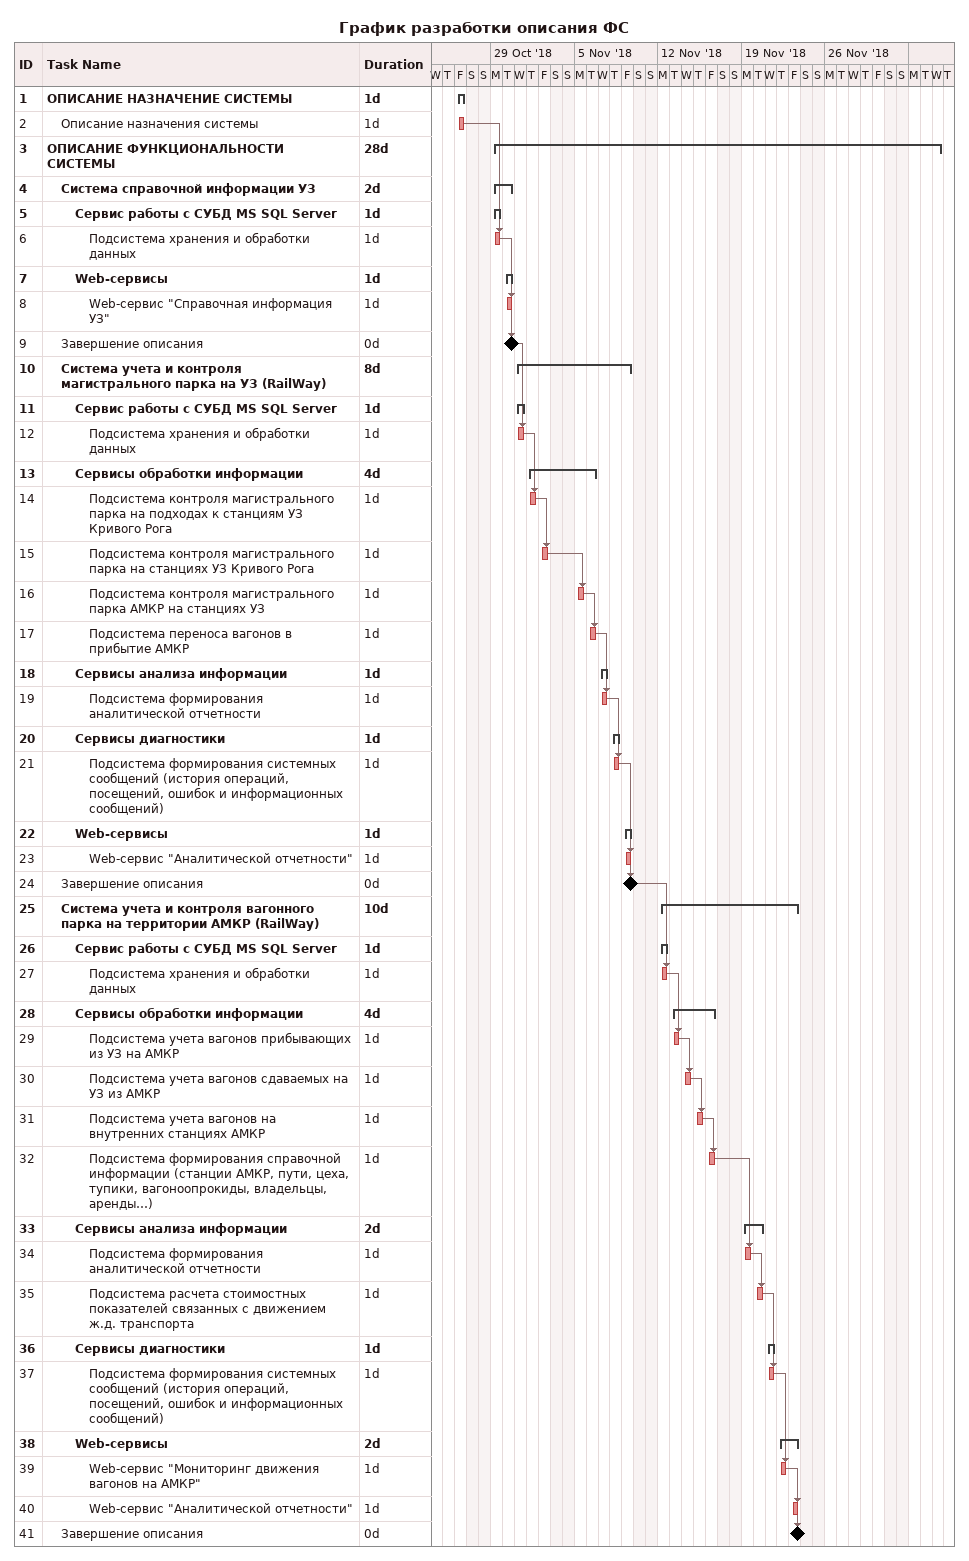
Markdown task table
График разработки описания ФС

| ID | Level | Task | Duration | Start | Finish | Predecessors |
|---|---|---|---|---|---|---|
| 1 | 1 | **ОПИСАНИЕ НАЗНАЧЕНИЕ СИСТЕМЫ** | 1d | 2018-10-26 | 2018-10-26 |  |
| 2 | 2 | Описание назначения системы | 1d | 2018-10-26 | 2018-10-26 |  |
| 3 | 1 | **ОПИСАНИЕ ФУНКЦИОНАЛЬНОСТИ СИСТЕМЫ** | 28d | 2018-10-29 | 2018-12-05 |  |
| 4 | 2 | **Система справочной информации УЗ** | 2d | 2018-10-29 | 2018-10-30 |  |
| 5 | 3 | **Сервис работы с СУБД MS SQL Server** | 1d | 2018-10-29 | 2018-10-29 |  |
| 6 | 4 | Подсистема хранения и обработки данных | 1d | 2018-10-29 | 2018-10-29 | 2 |
| 7 | 3 | **Web-сервисы** | 1d | 2018-10-30 | 2018-10-30 |  |
| 8 | 4 | Web-сервис "Справочная информация УЗ" | 1d | 2018-10-30 | 2018-10-30 | 6 |
| 9 | 2 | Завершение описания | 0d | 2018-10-30 | 2018-10-30 | 8 |
| 10 | 2 | **Система учета и контроля магистрального парка на УЗ (RailWay)** | 8d | 2018-10-31 | 2018-11-09 |  |
| 11 | 3 | **Сервис работы с СУБД MS SQL Server** | 1d | 2018-10-31 | 2018-10-31 |  |
| 12 | 4 | Подсистема хранения и обработки данных | 1d | 2018-10-31 | 2018-10-31 | 9 |
| 13 | 3 | **Сервисы обработки информации** | 4d | 2018-11-01 | 2018-11-06 |  |
| 14 | 4 | Подсистема контроля магистрального парка на подходах к станциям УЗ Кривого Рога | 1d | 2018-11-01 | 2018-11-01 | 12 |
| 15 | 4 | Подсистема контроля магистрального парка на станциях УЗ Кривого Рога | 1d | 2018-11-02 | 2018-11-02 | 14 |
| 16 | 4 | Подсистема контроля магистрального парка АМКР на станциях УЗ | 1d | 2018-11-05 | 2018-11-05 | 15 |
| 17 | 4 | Подсистема переноса вагонов в прибытие АМКР | 1d | 2018-11-06 | 2018-11-06 | 16 |
| 18 | 3 | **Сервисы анализа информации** | 1d | 2018-11-07 | 2018-11-07 |  |
| 19 | 4 | Подсистема формирования аналитической отчетности | 1d | 2018-11-07 | 2018-11-07 | 17 |
| 20 | 3 | **Сервисы диагностики** | 1d | 2018-11-08 | 2018-11-08 |  |
| 21 | 4 | Подсистема формирования системных сообщений (история операций, посещений, ошибок и информационных сообщений) | 1d | 2018-11-08 | 2018-11-08 | 19 |
| 22 | 3 | **Web-сервисы** | 1d | 2018-11-09 | 2018-11-09 |  |
| 23 | 4 | Web-сервис "Аналитической отчетности" | 1d | 2018-11-09 | 2018-11-09 | 21 |
| 24 | 2 | Завершение описания | 0d | 2018-11-09 | 2018-11-09 | 23 |
| 25 | 2 | **Система учета и контроля вагонного парка на территории АМКР (RailWay)** | 10d | 2018-11-12 | 2018-11-23 |  |
| 26 | 3 | **Сервис работы с СУБД MS SQL Server** | 1d | 2018-11-12 | 2018-11-12 |  |
| 27 | 4 | Подсистема хранения и обработки данных | 1d | 2018-11-12 | 2018-11-12 | 24 |
| 28 | 3 | **Сервисы обработки информации** | 4d | 2018-11-13 | 2018-11-16 |  |
| 29 | 4 | Подсистема учета вагонов прибывающих из УЗ на АМКР | 1d | 2018-11-13 | 2018-11-13 | 27 |
| 30 | 4 | Подсистема учета вагонов сдаваемых на УЗ из АМКР | 1d | 2018-11-14 | 2018-11-14 | 29 |
| 31 | 4 | Подсистема учета вагонов на внутренних станциях АМКР | 1d | 2018-11-15 | 2018-11-15 | 30 |
| 32 | 4 | Подсистема формирования справочной информации (станции АМКР, пути, цеха, тупики, вагоноопрокиды, владельцы, аренды…) | 1d | 2018-11-16 | 2018-11-16 | 31 |
| 33 | 3 | **Сервисы анализа информации** | 2d | 2018-11-19 | 2018-11-20 |  |
| 34 | 4 | Подсистема формирования аналитической отчетности | 1d | 2018-11-19 | 2018-11-19 | 32 |
| 35 | 4 | Подсистема расчета стоимостных показателей связанных с движением ж.д. транспорта | 1d | 2018-11-20 | 2018-11-20 | 34 |
| 36 | 3 | **Сервисы диагностики** | 1d | 2018-11-21 | 2018-11-21 |  |
| 37 | 4 | Подсистема формирования системных сообщений (история операций, посещений, ошибок и информационных сообщений) | 1d | 2018-11-21 | 2018-11-21 | 35 |
| 38 | 3 | **Web-сервисы** | 2d | 2018-11-22 | 2018-11-23 |  |
| 39 | 4 | Web-сервис "Мониторинг движения вагонов на АМКР" | 1d | 2018-11-22 | 2018-11-22 | 37 |
| 40 | 4 | Web-сервис "Аналитической отчетности" | 1d | 2018-11-23 | 2018-11-23 | 39 |
| 41 | 2 | Завершение описания | 0d | 2018-11-23 | 2018-11-23 | 40 |
